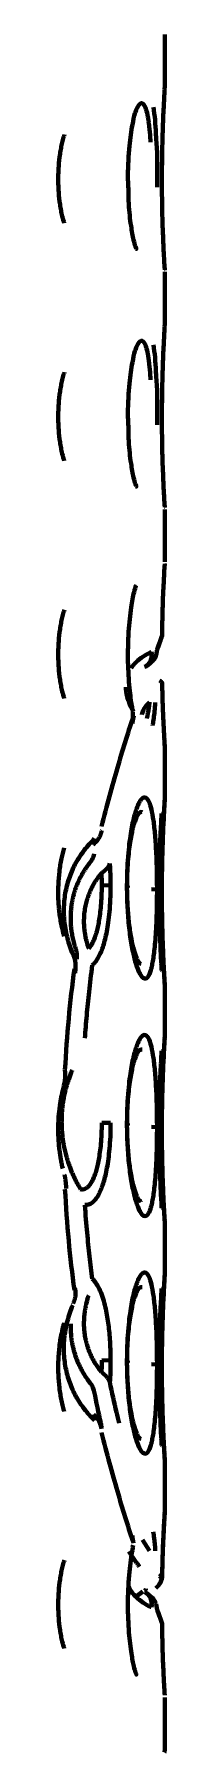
# Model space of a CAD drawing. Header units: inches. Extents: x -3055 to 7244, y 299 to 5591.
# Drawn here: x 811.02 to 812.59, y 2894.95 to 2920.26 of the extents above; entities that cross this region are included whole.
import ezdxf

# ---------------------------------------------------------------- set-up
doc = ezdxf.new("R2010")
doc.units = ezdxf.units.IN

msp = doc.modelspace()

# ---------------------------------------------------------------- linework, layer by layer
at = {"linetype": 'Continuous', "lineweight": 70}
for p, q in [((812.591, 2919.492), (812.591, 2920.262)), ((812.589, 2919.453), (812.591, 2919.492)), ((812.589, 2919.448), (812.59, 2919.46)), ((812.591, 2915.992), (812.591, 2916.762)), ((812.589, 2915.953), (812.591, 2915.992)), ((812.589, 2915.948), (812.59, 2915.96)), ((812.591, 2912.492), (812.591, 2913.262)), ((812.462, 2911.116), (812.476, 2911.202)), ((812.493, 2911.236), (812.549, 2911.394)), ((812.459, 2911.107), (812.463, 2911.118)), ((812.107, 2910.111), (812.132, 2910.222)), ((812.112, 2910.11), (812.118, 2910.185)), ((812.118, 2910.185), (812.121, 2910.28)), ((812.589, 2909.787), (812.589, 2909.805)), ((812.591, 2908.991), (812.591, 2909.761)), ((812.59, 2908.971), (812.591, 2908.991)), ((811.541, 2908.324), (811.555, 2908.413)), ((811.792, 2907.724), (811.661, 2907.728)), ((812.476, 2907.664), (812.396, 2907.668)), ((811.239, 2906.705), (811.232, 2906.714)), ((811.271, 2906.461), (811.256, 2906.495)), ((812.591, 2906.262), (812.59, 2906.282)), ((812.591, 2905.492), (812.591, 2906.262)), ((812.59, 2905.471), (812.591, 2905.492)), ((811.792, 2904.224), (811.661, 2904.228)), ((812.476, 2904.164), (812.396, 2904.168)), ((812.591, 2902.763), (812.59, 2902.783)), ((812.591, 2901.992), (812.591, 2902.763)), ((812.59, 2901.972), (812.591, 2901.992)), ((811.256, 2901.759), (811.271, 2901.791)), ((811.792, 2900.725), (811.661, 2900.729)), ((812.476, 2900.665), (812.396, 2900.669)), ((811.555, 2899.841), (811.542, 2899.93)), ((812.591, 2899.263), (812.59, 2899.283)), ((812.591, 2898.493), (812.591, 2899.263)), ((812.589, 2898.449), (812.588, 2898.437)), ((812.589, 2898.449), (812.59, 2898.473)), ((812.128, 2898.036), (812.107, 2898.144)), ((812.118, 2898.069), (812.112, 2898.145)), ((812.116, 2897.976), (812.124, 2898.005)), ((812.365, 2897.921), (812.262, 2898.081)), ((812.162, 2897.761), (812.062, 2897.911)), ((812.265, 2897.322), (812.151, 2897.235)), ((812.476, 2897.052), (812.463, 2897.137)), ((812.549, 2896.861), (812.493, 2897.018)), ((812.591, 2894.992), (812.591, 2895.762)), ((812.589, 2894.953), (812.591, 2894.992)), ((812.589, 2894.948), (812.59, 2894.96))]:
    msp.add_line(p, q, dxfattribs=at)
for centre, major_axis, ratio, start_param, end_param in [((812.188, 2911.169), (-0.106, 0.227), 0.805237, 3.143468, 4.33809), ((811.547, 2907.706), (0.5, 0), 0.017627, 6.047334, 6.523539), ((811.547, 2904.206), (0.5, 0), 0.017627, 6.047334, 6.523539), ((811.547, 2900.707), (0.5, 0), 0.017627, 6.047334, 6.523539), ((812.303, 2897.563), (0.233, 0.089), 0.984795, 5.022581, 5.910956), ((812.188, 2897.085), (-0.106, -0.227), 0.805237, 1.945096, 3.138722)]:
    msp.add_ellipse(centre, major_axis=major_axis, ratio=ratio, start_param=start_param, end_param=end_param, dxfattribs=at)
for points, knots in [([(812.59, 2916.795), (812.59, 2916.795), (812.59, 2916.798), (812.587, 2916.835), (812.578, 2916.993), (812.562, 2917.324), (812.549, 2917.776), (812.547, 2918.293), (812.557, 2918.784), (812.573, 2919.17), (812.584, 2919.37), (812.588, 2919.437), (812.589, 2919.447), (812.589, 2919.448)], [0, 0, 0, 0, 0.010183, 0.070351, 0.180646, 0.300593, 0.425928, 0.557827, 0.693585, 0.815302, 0.931069, 0.992468, 1, 1, 1, 1]), ([(812.053, 2917.977), (812.049, 2918.046), (812.043, 2918.261), (812.064, 2918.607), (812.107, 2918.92), (812.147, 2919.091), (812.169, 2919.151), (812.172, 2919.157), (812.172, 2919.157)], [0, 0, 0, 0, 0.131178, 0.418189, 0.657493, 0.839491, 0.956498, 1, 1, 1, 1]), ([(812.169, 2919.152), (812.17, 2919.154), (812.171, 2919.156), (812.185, 2919.187), (812.198, 2919.21), (812.217, 2919.233), (812.224, 2919.238), (812.236, 2919.246), (812.243, 2919.248), (812.252, 2919.248), (812.255, 2919.247), (812.261, 2919.245), (812.264, 2919.244), (812.273, 2919.238), (812.284, 2919.226), (812.295, 2919.207), (812.303, 2919.19), (812.305, 2919.184), (812.31, 2919.171), (812.313, 2919.164), (812.325, 2919.126), (812.333, 2919.09), (812.343, 2919.038), (812.345, 2919.027), (812.348, 2919.004), (812.35, 2918.992), (812.355, 2918.956), (812.359, 2918.931), (812.368, 2918.853), (812.373, 2918.796), (812.378, 2918.72), (812.379, 2918.705), (812.38, 2918.684), (812.381, 2918.679), (812.381, 2918.674)], [0, 0, 0, 0, 0.008591, 0.008591, 0.143881, 0.143881, 0.211527, 0.211527, 0.279172, 0.279172, 0.312995, 0.312995, 0.346817, 0.346817, 0.414463, 0.482108, 0.482108, 0.51593, 0.51593, 0.549753, 0.549753, 0.685044, 0.685044, 0.718866, 0.718866, 0.752689, 0.752689, 0.820334, 0.820334, 0.955625, 0.955625, 0.989447, 0.989447, 1, 1, 1, 1]), ([(811.018, 2918.127), (811.018, 2918.159), (811.019, 2918.191), (811.021, 2918.255), (811.023, 2918.286), (811.029, 2918.38), (811.036, 2918.44), (811.049, 2918.53), (811.054, 2918.559), (811.065, 2918.616), (811.077, 2918.672), (811.091, 2918.724), (811.102, 2918.762), (811.106, 2918.774), (811.11, 2918.785)], [0, 0, 0, 0, 0.133672, 0.133672, 0.267344, 0.267344, 0.534688, 0.534688, 0.66836, 0.66836, 0.802032, 0.935704, 0.935704, 1, 1, 1, 1]), ([(812.476, 2918.009), (812.478, 2918.056), (812.483, 2918.291), (812.478, 2918.585), (812.461, 2918.772), (812.459, 2918.796)], [0, 0, 0, 0, 0.175328, 0.891133, 1, 1, 1, 1]), ([(811.106, 2917.48), (811.096, 2917.512), (811.087, 2917.547), (811.075, 2917.597), (811.072, 2917.611), (811.065, 2917.639), (811.063, 2917.653), (811.054, 2917.696), (811.049, 2917.725), (811.036, 2917.813), (811.029, 2917.874), (811.023, 2917.968), (811.021, 2918), (811.019, 2918.063), (811.018, 2918.095), (811.018, 2918.127)], [0, 0, 0, 0, 0.182784, 0.182784, 0.250885, 0.250885, 0.318987, 0.318987, 0.455189, 0.455189, 0.727595, 0.727595, 0.863797, 0.863797, 1, 1, 1, 1]), ([(812.17, 2917.1), (812.17, 2917.1), (812.171, 2917.099), (812.155, 2917.14), (812.127, 2917.241), (812.088, 2917.452), (812.058, 2917.714), (812.053, 2917.904), (812.053, 2917.977)], [0, 0, 0, 0, 0.016778, 0.130118, 0.295745, 0.532032, 0.825813, 1, 1, 1, 1]), ([(812.169, 2915.652), (812.17, 2915.654), (812.171, 2915.656), (812.185, 2915.687), (812.198, 2915.71), (812.217, 2915.733), (812.224, 2915.738), (812.236, 2915.746), (812.243, 2915.748), (812.252, 2915.748), (812.255, 2915.747), (812.261, 2915.745), (812.264, 2915.744), (812.273, 2915.738), (812.284, 2915.726), (812.295, 2915.707), (812.303, 2915.69), (812.305, 2915.684), (812.31, 2915.671), (812.313, 2915.664), (812.325, 2915.626), (812.333, 2915.59), (812.343, 2915.538), (812.345, 2915.527), (812.348, 2915.504), (812.35, 2915.492), (812.355, 2915.456), (812.359, 2915.431), (812.368, 2915.353), (812.373, 2915.296), (812.378, 2915.22), (812.379, 2915.205), (812.38, 2915.184), (812.381, 2915.179), (812.381, 2915.174)], [0, 0, 0, 0, 0.008591, 0.008591, 0.143881, 0.143881, 0.211527, 0.211527, 0.279172, 0.279172, 0.312995, 0.312995, 0.346817, 0.346817, 0.414463, 0.482108, 0.482108, 0.51593, 0.51593, 0.549753, 0.549753, 0.685044, 0.685044, 0.718866, 0.718866, 0.752689, 0.752689, 0.820334, 0.820334, 0.955625, 0.955625, 0.989447, 0.989447, 1, 1, 1, 1]), ([(812.59, 2913.295), (812.59, 2913.295), (812.59, 2913.298), (812.587, 2913.335), (812.578, 2913.493), (812.562, 2913.824), (812.549, 2914.276), (812.547, 2914.793), (812.557, 2915.284), (812.573, 2915.67), (812.584, 2915.87), (812.588, 2915.937), (812.589, 2915.947), (812.589, 2915.948)], [0, 0, 0, 0, 0.010183, 0.070351, 0.180646, 0.300593, 0.425928, 0.557826, 0.693584, 0.815302, 0.931069, 0.992468, 1, 1, 1, 1]), ([(812.053, 2914.477), (812.049, 2914.546), (812.043, 2914.761), (812.064, 2915.107), (812.107, 2915.42), (812.147, 2915.591), (812.169, 2915.651), (812.172, 2915.657), (812.172, 2915.657)], [0, 0, 0, 0, 0.131178, 0.418189, 0.657493, 0.839491, 0.956498, 1, 1, 1, 1]), ([(811.018, 2914.627), (811.018, 2914.659), (811.019, 2914.691), (811.021, 2914.755), (811.023, 2914.786), (811.029, 2914.88), (811.036, 2914.94), (811.049, 2915.03), (811.054, 2915.059), (811.065, 2915.116), (811.077, 2915.172), (811.091, 2915.224), (811.102, 2915.262), (811.106, 2915.274), (811.11, 2915.285)], [0, 0, 0, 0, 0.133672, 0.133672, 0.267344, 0.267344, 0.534688, 0.534688, 0.66836, 0.66836, 0.802032, 0.935704, 0.935704, 1, 1, 1, 1]), ([(812.476, 2914.509), (812.478, 2914.556), (812.483, 2914.791), (812.478, 2915.085), (812.461, 2915.272), (812.459, 2915.296)], [0, 0, 0, 0, 0.175328, 0.891133, 1, 1, 1, 1]), ([(811.106, 2913.98), (811.096, 2914.012), (811.087, 2914.047), (811.075, 2914.097), (811.072, 2914.111), (811.065, 2914.139), (811.063, 2914.153), (811.054, 2914.196), (811.049, 2914.225), (811.036, 2914.313), (811.029, 2914.374), (811.023, 2914.468), (811.021, 2914.5), (811.019, 2914.563), (811.018, 2914.595), (811.018, 2914.627)], [0, 0, 0, 0, 0.182784, 0.182784, 0.250885, 0.250885, 0.318987, 0.318987, 0.455189, 0.455189, 0.727595, 0.727595, 0.863797, 0.863797, 1, 1, 1, 1]), ([(812.17, 2913.6), (812.17, 2913.6), (812.171, 2913.599), (812.155, 2913.64), (812.127, 2913.741), (812.088, 2913.952), (812.058, 2914.214), (812.053, 2914.404), (812.053, 2914.477)], [0, 0, 0, 0, 0.016778, 0.130118, 0.295745, 0.532032, 0.825813, 1, 1, 1, 1]), ([(812.552, 2911.406), (812.552, 2911.5), (812.556, 2911.759), (812.57, 2912.112), (812.585, 2912.382), (812.59, 2912.455), (812.59, 2912.46), (812.59, 2912.46)], [0, 0, 0, 0, 0.157602, 0.463004, 0.724495, 0.976309, 1, 1, 1, 1]), ([(812.122, 2910.285), (812.117, 2910.306), (812.097, 2910.397), (812.065, 2910.646), (812.042, 2911.03), (812.051, 2911.453), (812.089, 2911.812), (812.131, 2912.034), (812.163, 2912.136), (812.168, 2912.148), (812.169, 2912.15)], [0, 0, 0, 0, 0.045905, 0.189694, 0.363312, 0.553981, 0.726181, 0.86726, 0.961201, 1, 1, 1, 1]), ([(811.018, 2911.127), (811.018, 2911.159), (811.019, 2911.191), (811.021, 2911.255), (811.023, 2911.286), (811.029, 2911.38), (811.036, 2911.44), (811.049, 2911.53), (811.054, 2911.559), (811.065, 2911.616), (811.077, 2911.672), (811.091, 2911.724), (811.102, 2911.762), (811.106, 2911.774), (811.11, 2911.785)], [0, 0, 0, 0, 0.133672, 0.133672, 0.267344, 0.267344, 0.534688, 0.534688, 0.66836, 0.66836, 0.802032, 0.935704, 0.935704, 1, 1, 1, 1]), ([(811.106, 2910.48), (811.096, 2910.512), (811.087, 2910.547), (811.075, 2910.597), (811.072, 2910.611), (811.065, 2910.639), (811.063, 2910.653), (811.054, 2910.696), (811.049, 2910.725), (811.036, 2910.813), (811.029, 2910.874), (811.023, 2910.968), (811.021, 2911), (811.019, 2911.063), (811.018, 2911.095), (811.018, 2911.127)], [0, 0, 0, 0, 0.182784, 0.182784, 0.250885, 0.250885, 0.318987, 0.318987, 0.455189, 0.455189, 0.727595, 0.727595, 0.863797, 0.863797, 1, 1, 1, 1]), ([(812.322, 2911.127), (812.284, 2911.105), (812.214, 2911.059), (812.158, 2911.006), (812.119, 2910.962), (812.105, 2910.944), (812.093, 2910.926)], [0, 0, 0, 0, 0.384006, 0.768012, 0.768012, 1, 1, 1, 1]), ([(812.293, 2910.943), (812.332, 2910.959), (812.391, 2911.002), (812.451, 2911.071), (812.46, 2911.113), (812.46, 2911.116)], [0, 0, 0, 0, 0.512303, 0.960909, 1, 1, 1, 1]), ([(812.552, 2910.692), (812.554, 2910.701), (812.552, 2910.71), (812.539, 2910.727), (812.528, 2910.736), (812.513, 2910.744)], [0, 0, 0, 0, 0.5, 0.5, 1, 1, 1, 1]), ([(812.015, 2910.647), (812.015, 2910.622), (812.018, 2910.597), (812.025, 2910.552), (812.029, 2910.532), (812.039, 2910.492), (812.045, 2910.471), (812.066, 2910.41), (812.084, 2910.368), (812.105, 2910.326)], [0, 0, 0, 0, 0.245781, 0.245781, 0.434336, 0.434336, 0.62289, 0.62289, 1, 1, 1, 1]), ([(812.251, 2910.241), (812.252, 2910.247), (812.257, 2910.262), (812.265, 2910.286), (812.278, 2910.313), (812.293, 2910.339), (812.311, 2910.366), (812.334, 2910.393), (812.353, 2910.414), (812.365, 2910.424)], [0, 0, 0, 0, 0.092662, 0.243885, 0.395108, 0.546331, 0.697554, 0.848777, 1, 1, 1, 1]), ([(812.365, 2910.424), (812.362, 2910.396), (812.356, 2910.344), (812.346, 2910.278), (812.335, 2910.225), (812.328, 2910.194), (812.325, 2910.182)], [0, 0, 0, 0, 0.264472, 0.528943, 0.793415, 1, 1, 1, 1]), ([(812.451, 2910.417), (812.447, 2910.372), (812.44, 2910.288), (812.427, 2910.184), (812.417, 2910.118), (812.411, 2910.085), (812.409, 2910.078)], [0, 0, 0, 0, 0.30776, 0.615521, 0.923281, 1, 1, 1, 1]), ([(811.658, 2908.592), (811.697, 2908.747), (811.735, 2908.896), (811.813, 2909.183), (811.852, 2909.322), (811.93, 2909.587), (811.968, 2909.714), (812.044, 2909.958), (812.081, 2910.074), (812.118, 2910.185)], [0, 0, 0, 0, 0.25, 0.25, 0.5, 0.5, 0.75, 0.75, 1, 1, 1, 1]), ([(812.033, 2907.704), (812.033, 2907.77), (812.036, 2907.897), (812.046, 2908.073), (812.061, 2908.225), (812.078, 2908.354), (812.097, 2908.462), (812.116, 2908.551), (812.136, 2908.626), (812.157, 2908.69), (812.18, 2908.743), (812.205, 2908.784), (812.232, 2908.807), (812.249, 2908.808), (812.258, 2908.804)], [0, 0, 0, 0, 0.112939, 0.215615, 0.309371, 0.394326, 0.471392, 0.542688, 0.610889, 0.678886, 0.749794, 0.827127, 0.914304, 1, 1, 1, 1]), ([(812.545, 2906.472), (812.545, 2906.472), (812.544, 2906.479), (812.543, 2906.504), (812.541, 2906.546), (812.537, 2906.609), (812.532, 2906.699), (812.527, 2906.823), (812.52, 2906.984), (812.514, 2907.184), (812.51, 2907.413), (812.508, 2907.652), (812.51, 2907.879), (812.514, 2908.078), (812.518, 2908.245), (812.523, 2908.382), (812.528, 2908.492), (812.533, 2908.58), (812.537, 2908.65), (812.54, 2908.706), (812.542, 2908.748), (812.544, 2908.777), (812.545, 2908.782), (812.545, 2908.781)], [0, 0, 0, 0, 0.035577, 0.070767, 0.107588, 0.147818, 0.19302, 0.244139, 0.301462, 0.365082, 0.433921, 0.50331, 0.568325, 0.62726, 0.680168, 0.727466, 0.769848, 0.808419, 0.844688, 0.880238, 0.916786, 0.956232, 1, 1, 1, 1]), ([(811.232, 2906.714), (811.201, 2906.79), (811.175, 2906.866), (811.135, 2907.02), (811.12, 2907.097), (811.109, 2907.194), (811.107, 2907.214), (811.104, 2907.253), (811.103, 2907.272), (811.101, 2907.331), (811.101, 2907.369), (811.105, 2907.485), (811.113, 2907.561), (811.135, 2907.673), (811.143, 2907.71), (811.163, 2907.782), (811.175, 2907.818), (811.213, 2907.923), (811.243, 2907.99), (811.297, 2908.088), (811.317, 2908.12), (811.358, 2908.183), (811.38, 2908.214), (811.449, 2908.303), (811.5, 2908.36), (811.555, 2908.413)], [0, 0, 0, 0, 0.125, 0.125, 0.25, 0.25, 0.28125, 0.28125, 0.3125, 0.3125, 0.375, 0.375, 0.5, 0.5, 0.5625, 0.5625, 0.625, 0.625, 0.75, 0.75, 0.8125, 0.8125, 0.875, 0.875, 1, 1, 1, 1]), ([(811.108, 2906.975), (811.101, 2906.997), (811.094, 2907.021), (811.084, 2907.059), (811.08, 2907.074), (811.073, 2907.103), (811.07, 2907.118), (811.054, 2907.193), (811.044, 2907.256), (811.034, 2907.338), (811.032, 2907.354), (811.029, 2907.388), (811.027, 2907.405), (811.023, 2907.455), (811.019, 2907.523), (811.018, 2907.592), (811.018, 2907.66), (811.019, 2907.695), (811.023, 2907.798), (811.028, 2907.864), (811.039, 2907.962), (811.044, 2907.994), (811.054, 2908.057), (811.06, 2908.089), (811.078, 2908.175), (811.092, 2908.228), (811.107, 2908.277)], [0, 0, 0, 0, 0.062236, 0.062236, 0.098695, 0.098695, 0.135154, 0.135154, 0.28099, 0.28099, 0.317449, 0.317449, 0.353908, 0.353908, 0.426827, 0.499745, 0.499745, 0.572663, 0.572663, 0.718499, 0.718499, 0.791418, 0.791418, 0.864336, 0.864336, 1, 1, 1, 1]), ([(812.239, 2906.568), (812.238, 2906.568), (812.225, 2906.574), (812.199, 2906.601), (812.161, 2906.682), (812.123, 2906.809), (812.087, 2906.982), (812.057, 2907.198), (812.038, 2907.444), (812.033, 2907.618), (812.033, 2907.704)], [0, 0, 0, 0, 0.013836, 0.130791, 0.257682, 0.39306, 0.534417, 0.68531, 0.844122, 1, 1, 1, 1]), ([(811.266, 2906.429), (811.272, 2906.463), (811.28, 2906.551), (811.268, 2906.649), (811.239, 2906.702), (811.238, 2906.705)], [0, 0, 0, 0, 0.358046, 0.966022, 1, 1, 1, 1]), ([(811.118, 2905.005), (811.131, 2905.26), (811.15, 2905.512), (811.196, 2906.009), (811.224, 2906.254), (811.256, 2906.495)], [0, 0, 0, 0, 0.5, 0.5, 1, 1, 1, 1]), ([(812.574, 2906.539), (812.574, 2906.539), (812.576, 2906.497), (812.58, 2906.425), (812.585, 2906.347), (812.588, 2906.298), (812.59, 2906.268), (812.591, 2906.261), (812.591, 2906.262)], [0, 0, 0, 0, 0.000063, 0.20005, 0.400038, 0.600025, 0.800013, 1, 1, 1, 1]), ([(812.033, 2904.204), (812.033, 2904.271), (812.036, 2904.398), (812.046, 2904.574), (812.061, 2904.726), (812.078, 2904.855), (812.097, 2904.962), (812.116, 2905.051), (812.136, 2905.127), (812.157, 2905.19), (812.18, 2905.243), (812.205, 2905.285), (812.232, 2905.308), (812.249, 2905.308), (812.258, 2905.305)], [0, 0, 0, 0, 0.112939, 0.215615, 0.309371, 0.394326, 0.471392, 0.542688, 0.610889, 0.678886, 0.749794, 0.827127, 0.914304, 1, 1, 1, 1]), ([(812.545, 2902.972), (812.545, 2902.973), (812.544, 2902.979), (812.543, 2903.005), (812.541, 2903.047), (812.537, 2903.11), (812.532, 2903.2), (812.527, 2903.323), (812.52, 2903.485), (812.514, 2903.684), (812.51, 2903.914), (812.508, 2904.153), (812.51, 2904.379), (812.514, 2904.578), (812.518, 2904.746), (812.523, 2904.883), (812.528, 2904.993), (812.533, 2905.081), (812.537, 2905.151), (812.54, 2905.206), (812.542, 2905.249), (812.544, 2905.277), (812.545, 2905.283), (812.545, 2905.282)], [0, 0, 0, 0, 0.035577, 0.070767, 0.107588, 0.147818, 0.19302, 0.244139, 0.301462, 0.365082, 0.433921, 0.50331, 0.568325, 0.62726, 0.680168, 0.727466, 0.769848, 0.808419, 0.844688, 0.880238, 0.916786, 0.956232, 1, 1, 1, 1]), ([(811.069, 2904.246), (811.069, 2904.254), (811.069, 2904.27), (811.07, 2904.292), (811.07, 2904.313), (811.071, 2904.335), (811.072, 2904.356), (811.074, 2904.377), (811.075, 2904.398), (811.077, 2904.419), (811.079, 2904.442), (811.082, 2904.467), (811.085, 2904.496), (811.09, 2904.528), (811.096, 2904.564), (811.102, 2904.602), (811.11, 2904.642), (811.12, 2904.684), (811.131, 2904.728), (811.143, 2904.775), (811.159, 2904.826), (811.177, 2904.88), (811.199, 2904.939), (811.215, 2904.98), (811.224, 2905.001), (811.224, 2905.001)], [0, 0, 0, 0, 0.04544, 0.09088, 0.13632, 0.181761, 0.227201, 0.272641, 0.318081, 0.363521, 0.408961, 0.454402, 0.499842, 0.545282, 0.590722, 0.636162, 0.681602, 0.727042, 0.772483, 0.817923, 0.863363, 0.908803, 0.954243, 0.999683, 1, 1, 1, 1]), ([(811.085, 2904.701), (811.099, 2904.75), (811.11, 2904.8), (811.121, 2904.901), (811.123, 2904.953), (811.118, 2905.005)], [0, 0, 0, 0, 0.5, 0.5, 1, 1, 1, 1]), ([(811.085, 2903.553), (811.08, 2903.574), (811.075, 2903.596), (811.065, 2903.64), (811.061, 2903.663), (811.048, 2903.731), (811.041, 2903.778), (811.032, 2903.851), (811.03, 2903.875), (811.026, 2903.925), (811.024, 2903.95), (811.019, 2904.025), (811.018, 2904.076), (811.018, 2904.152), (811.018, 2904.177), (811.02, 2904.228), (811.021, 2904.253), (811.025, 2904.328), (811.029, 2904.378), (811.038, 2904.451), (811.041, 2904.475), (811.048, 2904.522), (811.052, 2904.546), (811.065, 2904.614), (811.074, 2904.658), (811.085, 2904.701)], [0, 0, 0, 0, 0.0625, 0.0625, 0.125, 0.125, 0.25, 0.25, 0.3125, 0.3125, 0.375, 0.375, 0.5, 0.5, 0.5625, 0.5625, 0.625, 0.625, 0.75, 0.75, 0.8125, 0.8125, 0.875, 0.875, 1, 1, 1, 1]), ([(812.239, 2903.068), (812.238, 2903.069), (812.225, 2903.075), (812.199, 2903.102), (812.161, 2903.182), (812.123, 2903.309), (812.087, 2903.483), (812.057, 2903.698), (812.038, 2903.944), (812.033, 2904.118), (812.033, 2904.204)], [0, 0, 0, 0, 0.013836, 0.130791, 0.257682, 0.39306, 0.534417, 0.68531, 0.844122, 1, 1, 1, 1]), ([(811.256, 2901.759), (811.224, 2902), (811.196, 2902.245), (811.15, 2902.742), (811.131, 2902.994), (811.118, 2903.249)], [0, 0, 0, 0, 0.5, 0.5, 1, 1, 1, 1]), ([(812.033, 2900.705), (812.033, 2900.771), (812.036, 2900.898), (812.046, 2901.074), (812.061, 2901.227), (812.078, 2901.355), (812.097, 2901.463), (812.116, 2901.552), (812.136, 2901.627), (812.157, 2901.691), (812.18, 2901.744), (812.205, 2901.785), (812.232, 2901.808), (812.249, 2901.809), (812.258, 2901.805)], [0, 0, 0, 0, 0.112939, 0.215615, 0.309371, 0.394326, 0.471392, 0.542688, 0.610889, 0.678886, 0.749794, 0.827127, 0.914304, 1, 1, 1, 1]), ([(812.545, 2899.473), (812.545, 2899.473), (812.544, 2899.48), (812.543, 2899.505), (812.541, 2899.547), (812.537, 2899.61), (812.532, 2899.7), (812.527, 2899.824), (812.52, 2899.985), (812.514, 2900.185), (812.51, 2900.414), (812.508, 2900.653), (812.51, 2900.88), (812.514, 2901.079), (812.518, 2901.246), (812.523, 2901.383), (812.528, 2901.494), (812.533, 2901.581), (812.537, 2901.651), (812.54, 2901.707), (812.542, 2901.749), (812.544, 2901.778), (812.545, 2901.783), (812.545, 2901.782)], [0, 0, 0, 0, 0.035577, 0.070767, 0.107588, 0.147818, 0.19302, 0.244139, 0.301462, 0.365082, 0.433921, 0.50331, 0.568325, 0.62726, 0.680168, 0.727466, 0.769848, 0.808419, 0.844688, 0.880238, 0.916786, 0.956232, 1, 1, 1, 1]), ([(811.555, 2899.841), (811.541, 2899.854), (811.527, 2899.868), (811.501, 2899.895), (811.488, 2899.909), (811.45, 2899.952), (811.426, 2899.981), (811.357, 2900.07), (811.316, 2900.132), (811.262, 2900.229), (811.246, 2900.262), (811.215, 2900.33), (811.201, 2900.365), (811.162, 2900.471), (811.142, 2900.544), (811.12, 2900.656), (811.115, 2900.694), (811.106, 2900.769), (811.103, 2900.807), (811.099, 2900.922), (811.102, 2900.999), (811.113, 2901.096), (811.116, 2901.115), (811.122, 2901.154), (811.125, 2901.174), (811.136, 2901.233), (811.145, 2901.271), (811.175, 2901.388), (811.201, 2901.464), (811.232, 2901.54)], [0, 0, 0, 0, 0.03125, 0.03125, 0.0625, 0.0625, 0.125, 0.125, 0.25, 0.25, 0.3125, 0.3125, 0.375, 0.375, 0.5, 0.5, 0.5625, 0.5625, 0.625, 0.625, 0.75, 0.75, 0.78125, 0.78125, 0.8125, 0.8125, 0.875, 0.875, 1, 1, 1, 1]), ([(811.108, 2899.973), (811.101, 2899.997), (811.094, 2900.021), (811.08, 2900.075), (811.066, 2900.133), (811.055, 2900.194), (811.044, 2900.258), (811.04, 2900.29), (811.028, 2900.389), (811.023, 2900.456), (811.019, 2900.558), (811.018, 2900.593), (811.018, 2900.661), (811.019, 2900.696), (811.023, 2900.797), (811.028, 2900.864), (811.04, 2900.963), (811.044, 2900.995), (811.054, 2901.059), (811.06, 2901.09), (811.07, 2901.136), (811.073, 2901.151), (811.08, 2901.18), (811.09, 2901.219), (811.1, 2901.256), (811.107, 2901.278)], [0, 0, 0, 0, 0.065277, 0.065277, 0.138049, 0.210821, 0.210821, 0.283593, 0.283593, 0.429138, 0.429138, 0.50191, 0.50191, 0.574683, 0.574683, 0.720227, 0.720227, 0.792999, 0.792999, 0.865772, 0.865772, 0.902158, 0.902158, 0.938544, 1, 1, 1, 1]), ([(811.491, 2900.392), (811.472, 2900.416), (811.438, 2900.463), (811.394, 2900.53), (811.359, 2900.593), (811.331, 2900.649), (811.308, 2900.7), (811.288, 2900.75), (811.27, 2900.801), (811.253, 2900.854), (811.239, 2900.908), (811.228, 2900.962), (811.218, 2901.014), (811.211, 2901.065), (811.207, 2901.113), (811.203, 2901.16), (811.202, 2901.207), (811.202, 2901.241), (811.202, 2901.261), (811.202, 2901.264)], [0, 0, 0, 0, 0.06169, 0.12338, 0.18507, 0.246759, 0.308449, 0.370139, 0.431829, 0.493519, 0.555209, 0.616898, 0.678588, 0.740278, 0.801968, 0.863658, 0.925348, 0.987037, 1, 1, 1, 1]), ([(812.239, 2899.569), (812.238, 2899.569), (812.225, 2899.575), (812.199, 2899.602), (812.161, 2899.683), (812.123, 2899.81), (812.087, 2899.983), (812.057, 2900.199), (812.038, 2900.445), (812.033, 2900.619), (812.033, 2900.705)], [0, 0, 0, 0, 0.013836, 0.130791, 0.257682, 0.39306, 0.534417, 0.68531, 0.844122, 1, 1, 1, 1]), ([(811.916, 2899.802), (811.903, 2899.855), (811.857, 2900.05), (811.812, 2900.253), (811.78, 2900.405)], [0, 0, 0, 0, 0.276795, 1, 1, 1, 1]), ([(811.663, 2899.731), (811.657, 2899.756), (811.619, 2899.928), (811.581, 2900.107), (811.549, 2900.265)], [0, 0, 0, 0, 0.147178, 1, 1, 1, 1]), ([(811.656, 2899.72), (811.653, 2899.746), (811.636, 2899.819), (811.587, 2899.89), (811.544, 2899.927), (811.541, 2899.93)], [0, 0, 0, 0, 0.315019, 0.945968, 1, 1, 1, 1]), ([(812.118, 2898.069), (812.081, 2898.18), (812.044, 2898.296), (811.968, 2898.54), (811.93, 2898.667), (811.852, 2898.933), (811.813, 2899.071), (811.735, 2899.358), (811.697, 2899.507), (811.658, 2899.662)], [0, 0, 0, 0, 0.25, 0.25, 0.5, 0.5, 0.75, 0.75, 1, 1, 1, 1]), ([(812.421, 2898.2), (812.425, 2898.171), (812.436, 2898.087), (812.446, 2897.988), (812.451, 2897.919)], [0, 0, 0, 0, 0.367189, 1, 1, 1, 1]), ([(811.018, 2897.127), (811.018, 2897.159), (811.019, 2897.191), (811.021, 2897.255), (811.023, 2897.286), (811.029, 2897.38), (811.036, 2897.44), (811.049, 2897.53), (811.054, 2897.559), (811.065, 2897.616), (811.077, 2897.672), (811.091, 2897.724), (811.102, 2897.762), (811.106, 2897.774), (811.11, 2897.785)], [0, 0, 0, 0, 0.133672, 0.133672, 0.267344, 0.267344, 0.534688, 0.534688, 0.66836, 0.66836, 0.802032, 0.935704, 0.935704, 1, 1, 1, 1]), ([(812.171, 2896.099), (812.171, 2896.099), (812.172, 2896.097), (812.158, 2896.13), (812.132, 2896.224), (812.093, 2896.419), (812.057, 2896.727), (812.041, 2897.136), (812.058, 2897.549), (812.093, 2897.838), (812.115, 2897.94), (812.12, 2897.961)], [0, 0, 0, 0, 0.004465, 0.064645, 0.150704, 0.266527, 0.418687, 0.596718, 0.788307, 0.95327, 1, 1, 1, 1]), ([(812.513, 2897.545), (812.528, 2897.555), (812.539, 2897.565), (812.552, 2897.585), (812.554, 2897.595), (812.552, 2897.606)], [0, 0, 0, 0, 0.5, 0.5, 1, 1, 1, 1]), ([(812.552, 2897.562), (812.554, 2897.553), (812.552, 2897.544), (812.539, 2897.527), (812.528, 2897.518), (812.513, 2897.51)], [0, 0, 0, 0, 0.5, 0.5, 1, 1, 1, 1]), ([(812.321, 2897.127), (812.282, 2897.149), (812.213, 2897.196), (812.129, 2897.274), (812.088, 2897.333), (812.062, 2897.38), (812.055, 2897.396), (812.048, 2897.413), (812.048, 2897.414), (812.047, 2897.414)], [0, 0, 0, 0, 0.284091, 0.568182, 0.852273, 0.852273, 0.994318, 0.994318, 1, 1, 1, 1]), ([(812.458, 2897.135), (812.455, 2897.15), (812.442, 2897.19), (812.397, 2897.244), (812.344, 2897.287), (812.307, 2897.304), (812.292, 2897.309)], [0, 0, 0, 0, 0.167405, 0.479942, 0.80517, 1, 1, 1, 1]), ([(811.106, 2896.48), (811.096, 2896.512), (811.087, 2896.547), (811.075, 2896.597), (811.072, 2896.611), (811.065, 2896.639), (811.063, 2896.653), (811.054, 2896.696), (811.049, 2896.725), (811.036, 2896.813), (811.029, 2896.874), (811.023, 2896.968), (811.021, 2897), (811.019, 2897.063), (811.018, 2897.095), (811.018, 2897.127)], [0, 0, 0, 0, 0.182784, 0.182784, 0.250885, 0.250885, 0.318987, 0.318987, 0.455189, 0.455189, 0.727595, 0.727595, 0.863797, 0.863797, 1, 1, 1, 1]), ([(812.549, 2896.861), (812.54, 2896.885), (812.529, 2896.913), (812.505, 2896.977), (812.491, 2897.012), (812.476, 2897.052)], [0, 0, 0, 0, 0.5, 0.5, 1, 1, 1, 1]), ([(812.59, 2895.793), (812.589, 2895.796), (812.586, 2895.852), (812.572, 2896.109), (812.558, 2896.425), (812.554, 2896.653), (812.553, 2896.736)], [0, 0, 0, 0, 0.28298, 0.562894, 0.84839, 1, 1, 1, 1])]:
    msp.add_open_spline(points, degree=3, knots=knots, dxfattribs=at)
for points, degree in [([(812.459, 2918.796), (812.456, 2918.937), (812.44, 2919.07), (812.425, 2919.189)], 3), ([(812.549, 2918.309), (812.55, 2918.381), (812.551, 2918.45), (812.552, 2918.517)], 3), ([(812.589, 2916.801), (812.59, 2916.799), (812.59, 2916.798)], 2), ([(812.459, 2915.296), (812.456, 2915.437), (812.44, 2915.57), (812.425, 2915.689)], 3), ([(812.549, 2914.809), (812.55, 2914.881), (812.551, 2914.95), (812.552, 2915.017)], 3), ([(812.589, 2913.301), (812.59, 2913.299), (812.59, 2913.298)], 2), ([(812.553, 2911.467), (812.553, 2911.545), (812.554, 2911.619), (812.556, 2911.689)], 3), ([(812.396, 2911.165), (812.37, 2911.153), (812.346, 2911.141), (812.322, 2911.127)], 3), ([(812.476, 2911.202), (812.506, 2911.281), (812.53, 2911.345), (812.549, 2911.394)], 3), ([(812.552, 2911.393), (812.552, 2911.406)], 1), ([(812.591, 2909.761), (812.591, 2909.762), (812.591, 2909.768), (812.589, 2909.789), (812.588, 2909.822), (812.585, 2909.87), (812.581, 2909.936), (812.576, 2910.026), (812.57, 2910.144), (812.564, 2910.292), (812.558, 2910.474), (812.554, 2910.615), (812.552, 2910.692)], 3), ([(812.033, 2907.708), (812.033, 2907.791), (812.036, 2907.949), (812.049, 2908.157), (812.067, 2908.337), (812.088, 2908.489), (812.111, 2908.615), (812.134, 2908.719), (812.158, 2908.806), (812.184, 2908.88), (812.211, 2908.942), (812.241, 2908.992), (812.275, 2909.022), (812.312, 2909.023), (812.35, 2908.98), (812.386, 2908.886), (812.418, 2908.733), (812.443, 2908.531), (812.462, 2908.275), (812.474, 2907.968), (812.476, 2907.767), (812.476, 2907.664)], 3), ([(812.591, 2906.262), (812.591, 2906.263), (812.59, 2906.271), (812.589, 2906.3), (812.586, 2906.348), (812.582, 2906.42), (812.576, 2906.523), (812.569, 2906.667), (812.561, 2906.857), (812.554, 2907.093), (812.548, 2907.374), (812.547, 2907.667), (812.549, 2907.938), (812.553, 2908.172), (812.559, 2908.368), (812.565, 2908.528), (812.571, 2908.655), (812.576, 2908.756), (812.581, 2908.837), (812.585, 2908.901), (812.588, 2908.951), (812.59, 2908.984), (812.591, 2908.992), (812.591, 2908.991)], 3), ([(812.591, 2908.991), (812.591, 2908.99), (812.591, 2908.983), (812.589, 2908.956), (812.586, 2908.913), (812.583, 2908.848), (812.578, 2908.755), (812.571, 2908.626), (812.564, 2908.459), (812.557, 2908.251), (812.55, 2907.992), (812.548, 2907.789), (812.547, 2907.686)], 3), ([(811.536, 2908.329), (811.637, 2908.408), (811.66, 2908.534)], 2), ([(811.491, 2908.065), (811.498, 2908.074), (811.51, 2908.092), (811.526, 2908.12), (811.54, 2908.152), (811.547, 2908.177), (811.549, 2908.19)], 3), ([(811.28, 2906.778), (811.27, 2906.808), (811.252, 2906.867), (811.233, 2906.949), (811.218, 2907.027), (811.209, 2907.097), (811.204, 2907.158), (811.202, 2907.213), (811.202, 2907.266), (811.204, 2907.32), (811.208, 2907.374), (811.214, 2907.427), (811.222, 2907.479), (811.232, 2907.529), (811.243, 2907.577), (811.256, 2907.622), (811.27, 2907.666), (811.285, 2907.708), (811.302, 2907.75), (811.32, 2907.792), (811.339, 2907.832), (811.36, 2907.87), (811.384, 2907.913), (811.413, 2907.959), (811.448, 2908.01), (811.476, 2908.047), (811.491, 2908.065)], 3), ([(811.468, 2906.794), (811.459, 2906.82), (811.443, 2906.87), (811.426, 2906.941), (811.413, 2907.009), (811.405, 2907.069), (811.4, 2907.122), (811.398, 2907.169), (811.398, 2907.215), (811.4, 2907.262), (811.403, 2907.309), (811.409, 2907.355), (811.416, 2907.399), (811.425, 2907.443), (811.435, 2907.484), (811.447, 2907.523), (811.459, 2907.561), (811.473, 2907.597), (811.488, 2907.634), (811.504, 2907.67), (811.521, 2907.704), (811.539, 2907.737), (811.561, 2907.774), (811.587, 2907.814), (811.619, 2907.858), (811.643, 2907.89), (811.657, 2907.906)], 3), ([(811.657, 2907.906), (811.671, 2907.915), (811.697, 2907.934), (811.73, 2907.965), (811.759, 2908.001), (811.774, 2908.029), (811.78, 2908.045)], 3), ([(811.657, 2907.906), (811.658, 2907.879), (811.66, 2907.822), (811.661, 2907.76), (811.661, 2907.728)], 3), ([(811.78, 2908.045), (811.782, 2908.014), (811.786, 2907.949), (811.791, 2907.843), (811.792, 2907.765), (811.792, 2907.724)], 3), ([(811.661, 2907.728), (811.661, 2907.672), (811.659, 2907.565), (811.649, 2907.423), (811.636, 2907.301), (811.62, 2907.195), (811.602, 2907.105), (811.582, 2907.027), (811.559, 2906.957), (811.534, 2906.895), (811.505, 2906.84), (811.481, 2906.808), (811.468, 2906.794)], 3), ([(811.792, 2907.724), (811.792, 2907.651), (811.788, 2907.513), (811.775, 2907.332), (811.757, 2907.176), (811.735, 2907.044), (811.71, 2906.931), (811.683, 2906.833), (811.652, 2906.747), (811.616, 2906.67), (811.574, 2906.602), (811.539, 2906.565), (811.52, 2906.55)], 3), ([(812.476, 2907.664), (812.476, 2907.58), (812.475, 2907.423), (812.469, 2907.215), (812.46, 2907.034), (812.449, 2906.883), (812.436, 2906.757), (812.423, 2906.653), (812.407, 2906.566), (812.39, 2906.492), (812.371, 2906.429), (812.347, 2906.38), (812.317, 2906.35), (812.28, 2906.349), (812.238, 2906.392), (812.191, 2906.486), (812.143, 2906.639), (812.1, 2906.841), (812.063, 2907.097), (812.038, 2907.403), (812.033, 2907.605), (812.033, 2907.708)], 3), ([(811.292, 2906.639), (811.294, 2906.654), (811.296, 2906.684), (811.292, 2906.73), (811.285, 2906.762), (811.28, 2906.778)], 3), ([(811.411, 2905.473), (811.419, 2905.582), (811.437, 2905.809), (811.47, 2906.148), (811.502, 2906.412), (811.52, 2906.55)], 3), ([(812.033, 2904.209), (812.033, 2904.292), (812.036, 2904.449), (812.049, 2904.657), (812.067, 2904.838), (812.088, 2904.99), (812.111, 2905.115), (812.134, 2905.219), (812.158, 2905.307), (812.184, 2905.381), (812.211, 2905.443), (812.241, 2905.492), (812.275, 2905.522), (812.312, 2905.523), (812.35, 2905.481), (812.386, 2905.386), (812.418, 2905.234), (812.443, 2905.031), (812.462, 2904.776), (812.474, 2904.469), (812.476, 2904.267), (812.476, 2904.164)], 3), ([(812.591, 2902.763), (812.591, 2902.763), (812.59, 2902.771), (812.589, 2902.8), (812.586, 2902.848), (812.582, 2902.92), (812.576, 2903.024), (812.569, 2903.168), (812.561, 2903.357), (812.554, 2903.594), (812.548, 2903.874), (812.547, 2904.168), (812.549, 2904.438), (812.553, 2904.672), (812.559, 2904.869), (812.565, 2905.028), (812.571, 2905.156), (812.576, 2905.257), (812.581, 2905.338), (812.585, 2905.402), (812.588, 2905.451), (812.59, 2905.485), (812.591, 2905.493), (812.591, 2905.492)], 3), ([(812.591, 2905.492), (812.591, 2905.491), (812.591, 2905.483), (812.589, 2905.457), (812.586, 2905.414), (812.583, 2905.349), (812.578, 2905.256), (812.571, 2905.127), (812.564, 2904.96), (812.557, 2904.751), (812.55, 2904.492), (812.548, 2904.289), (812.547, 2904.186)], 3), ([(811.349, 2903.248), (811.341, 2903.261), (811.325, 2903.288), (811.3, 2903.333), (811.272, 2903.385), (811.246, 2903.44), (811.221, 2903.497), (811.198, 2903.554), (811.178, 2903.608), (811.161, 2903.659), (811.147, 2903.706), (811.135, 2903.748), (811.124, 2903.788), (811.115, 2903.828), (811.107, 2903.867), (811.099, 2903.906), (811.093, 2903.942), (811.088, 2903.975), (811.084, 2904.004), (811.081, 2904.029), (811.079, 2904.052), (811.077, 2904.073), (811.075, 2904.093), (811.074, 2904.114), (811.072, 2904.134), (811.071, 2904.155), (811.07, 2904.176), (811.07, 2904.197), (811.069, 2904.22), (811.069, 2904.237), (811.069, 2904.246)], 3), ([(811.661, 2904.228), (811.661, 2904.17), (811.659, 2904.06), (811.649, 2903.914), (811.634, 2903.789), (811.617, 2903.682), (811.598, 2903.591), (811.577, 2903.512), (811.553, 2903.442), (811.526, 2903.379), (811.494, 2903.324), (811.455, 2903.278), (811.407, 2903.247), (811.369, 2903.244), (811.349, 2903.248)], 3), ([(811.792, 2904.224), (811.792, 2904.154), (811.789, 2904.02), (811.776, 2903.843), (811.759, 2903.69), (811.738, 2903.56), (811.714, 2903.448), (811.688, 2903.351), (811.659, 2903.265), (811.626, 2903.189), (811.586, 2903.12), (811.539, 2903.062), (811.481, 2903.022), (811.436, 2903.014), (811.411, 2903.017)], 3), ([(812.476, 2904.164), (812.476, 2904.081), (812.475, 2903.924), (812.469, 2903.716), (812.46, 2903.535), (812.449, 2903.383), (812.436, 2903.258), (812.423, 2903.154), (812.407, 2903.066), (812.39, 2902.992), (812.371, 2902.93), (812.347, 2902.881), (812.317, 2902.85), (812.28, 2902.85), (812.238, 2902.892), (812.191, 2902.987), (812.143, 2903.139), (812.1, 2903.341), (812.063, 2903.597), (812.038, 2903.904), (812.033, 2904.105), (812.033, 2904.209)], 3), ([(811.136, 2903.261), (811.132, 2903.363), (811.111, 2903.461)], 2), ([(811.52, 2901.928), (811.506, 2902.035), (811.479, 2902.258), (811.444, 2902.597), (811.421, 2902.871), (811.411, 2903.017)], 3), ([(812.574, 2903.04), (812.576, 2902.998), (812.58, 2902.925), (812.585, 2902.848), (812.588, 2902.799), (812.59, 2902.769), (812.591, 2902.761), (812.591, 2902.763)], 3), ([(811.52, 2901.928), (811.543, 2901.908), (811.586, 2901.856), (811.64, 2901.75), (811.682, 2901.633), (811.714, 2901.513), (811.737, 2901.396), (811.756, 2901.281), (811.77, 2901.163), (811.782, 2901.036), (811.789, 2900.894), (811.792, 2900.784), (811.792, 2900.725)], 3), ([(812.033, 2900.709), (812.033, 2900.792), (812.036, 2900.95), (812.049, 2901.158), (812.067, 2901.338), (812.088, 2901.49), (812.111, 2901.616), (812.134, 2901.72), (812.158, 2901.807), (812.184, 2901.881), (812.211, 2901.943), (812.241, 2901.993), (812.275, 2902.023), (812.312, 2902.024), (812.35, 2901.981), (812.386, 2901.887), (812.418, 2901.734), (812.443, 2901.532), (812.462, 2901.276), (812.474, 2900.97), (812.476, 2900.768), (812.476, 2900.665)], 3), ([(812.591, 2899.263), (812.591, 2899.264), (812.59, 2899.272), (812.589, 2899.301), (812.586, 2899.349), (812.582, 2899.421), (812.576, 2899.525), (812.569, 2899.669), (812.561, 2899.858), (812.554, 2900.094), (812.548, 2900.375), (812.547, 2900.668), (812.549, 2900.939), (812.553, 2901.173), (812.559, 2901.369), (812.565, 2901.529), (812.571, 2901.657), (812.576, 2901.758), (812.581, 2901.838), (812.585, 2901.902), (812.588, 2901.952), (812.59, 2901.985), (812.591, 2901.993), (812.591, 2901.992)], 3), ([(812.591, 2901.992), (812.591, 2901.991), (812.591, 2901.984), (812.589, 2901.958), (812.586, 2901.914), (812.583, 2901.849), (812.578, 2901.756), (812.571, 2901.627), (812.564, 2901.46), (812.557, 2901.252), (812.55, 2900.993), (812.548, 2900.79), (812.547, 2900.687)], 3), ([(811.237, 2901.564), (811.293, 2901.672), (811.265, 2901.791)], 2), ([(811.657, 2900.551), (811.64, 2900.571), (811.61, 2900.611), (811.571, 2900.67), (811.539, 2900.724), (811.514, 2900.772), (811.493, 2900.816), (811.475, 2900.859), (811.459, 2900.904), (811.444, 2900.95), (811.432, 2900.996), (811.421, 2901.043), (811.413, 2901.088), (811.407, 2901.131), (811.402, 2901.173), (811.399, 2901.214), (811.398, 2901.254), (811.398, 2901.295), (811.4, 2901.336), (811.402, 2901.377), (811.407, 2901.418), (811.412, 2901.46), (811.42, 2901.507), (811.432, 2901.56), (811.447, 2901.618), (811.46, 2901.661), (811.468, 2901.684)], 3), ([(811.661, 2900.729), (811.661, 2900.697), (811.661, 2900.636), (811.658, 2900.578), (811.657, 2900.551)], 3), ([(811.78, 2900.405), (811.775, 2900.418), (811.763, 2900.444), (811.737, 2900.481), (811.703, 2900.516), (811.674, 2900.54), (811.657, 2900.551)], 3), ([(811.792, 2900.725), (811.792, 2900.666), (811.79, 2900.554), (811.784, 2900.453), (811.78, 2900.405)], 3), ([(812.476, 2900.665), (812.476, 2900.581), (812.475, 2900.424), (812.469, 2900.216), (812.46, 2900.035), (812.449, 2899.884), (812.436, 2899.758), (812.423, 2899.654), (812.407, 2899.567), (812.39, 2899.493), (812.371, 2899.431), (812.347, 2899.381), (812.317, 2899.351), (812.28, 2899.35), (812.238, 2899.393), (812.191, 2899.487), (812.143, 2899.64), (812.1, 2899.842), (812.063, 2900.098), (812.038, 2900.404), (812.033, 2900.606), (812.033, 2900.709)], 3), ([(811.549, 2900.265), (811.547, 2900.275), (811.541, 2900.297), (811.529, 2900.329), (811.513, 2900.361), (811.499, 2900.382), (811.491, 2900.392)], 3), ([(812.574, 2899.54), (812.576, 2899.498), (812.58, 2899.426), (812.585, 2899.349), (812.588, 2899.299), (812.59, 2899.269), (812.591, 2899.262), (812.591, 2899.263)], 3), ([(812.552, 2897.606), (812.554, 2897.676), (812.557, 2897.804), (812.563, 2897.965), (812.568, 2898.097), (812.574, 2898.203), (812.578, 2898.289), (812.582, 2898.358), (812.586, 2898.414), (812.588, 2898.458), (812.59, 2898.487), (812.591, 2898.494), (812.591, 2898.493)], 3), ([(812.591, 2898.493), (812.591, 2898.492), (812.591, 2898.486), (812.589, 2898.466), (812.588, 2898.433), (812.585, 2898.385), (812.581, 2898.319), (812.576, 2898.228), (812.57, 2898.111), (812.564, 2897.964), (812.558, 2897.784), (812.554, 2897.641), (812.552, 2897.562)], 3), ([(812.12, 2897.961), (812.122, 2897.967)], 1), ([(812.212, 2897.686), (812.209, 2897.693), (812.203, 2897.709), (812.188, 2897.732), (812.172, 2897.751), (812.162, 2897.761)], 3), ([(812.292, 2897.337), (812.296, 2897.339), (812.302, 2897.343), (812.308, 2897.348), (812.312, 2897.354), (812.312, 2897.358), (812.311, 2897.361)], 3), ([(812.396, 2897.089), (812.383, 2897.095), (812.357, 2897.108), (812.332, 2897.12), (812.321, 2897.127)], 3), ([(812.553, 2896.736), (812.551, 2896.861)], 1)]:
    msp.add_open_spline(points, degree=degree, dxfattribs=at)

doc.saveas('drawing.dxf')
